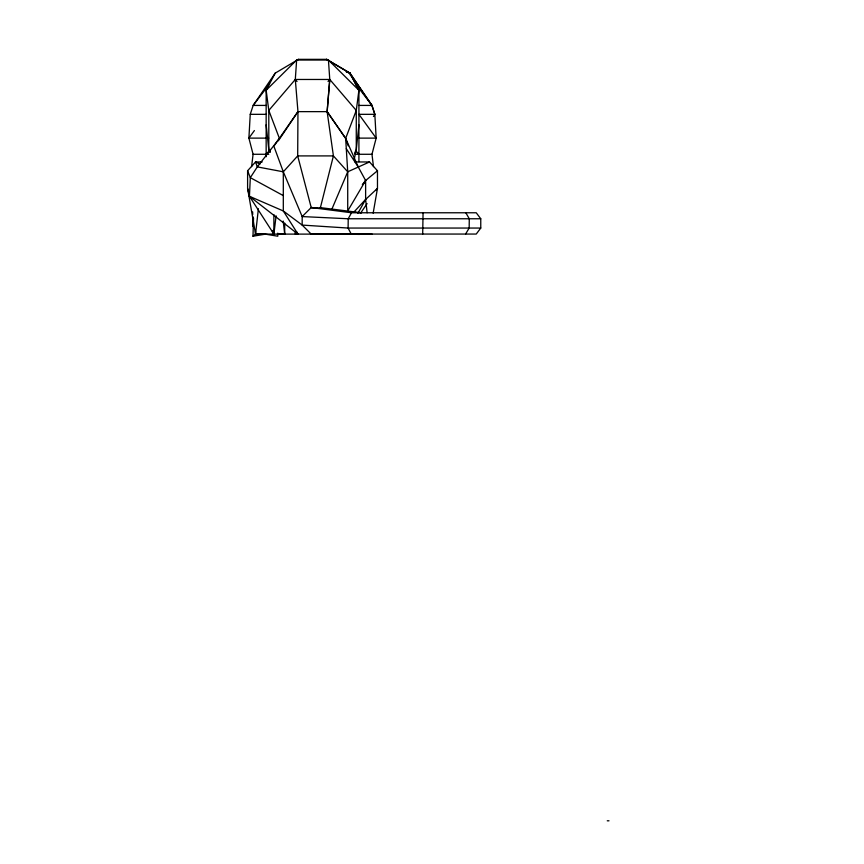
<?xml version="1.0" encoding="UTF-8"?>
<svg xmlns="http://www.w3.org/2000/svg" width="864" height="864" viewBox="0 0 864 864"><rect width="100%" height="100%" fill="white"/><g stroke="black" fill="none" stroke-linecap="round" stroke-linejoin="round"><path stroke-width="1.3" d="M359.554 234.414L347.263 234.155M358.916 161.698L358.916 90.256L328.439 60.037L326.603 59.346L298.469 59.346L296.633 60.037L295.304 79.466L297.961 111.64L297.691 155.909L311.213 207.544L302.173 216.572L302.173 225.083L311.213 234.112L361.184 234.058M422.69 234.058L423.068 212.771M276.091 215.816L273.888 234.112L249.437 196.279L250.312 177.66L247.601 170.759L255.55 161.957L262.181 161.957M298.469 59.346L275.216 73.127L253.163 105.419L250.247 114.329L248.897 138.121L253.087 154.278L251.597 166.644M277.798 233.14L277.798 236.218L265.388 234.155L252.99 236.218L253.53 218.084M358.916 124.805L356.27 149.796L354.143 159.527M258.401 208.764L255.55 234.112L252.99 236.218M373.442 116.5L374.89 114.329L371.974 105.419L349.931 73.127L326.603 59.346L349.931 73.127L358.916 90.256L356.27 110.441L356.27 149.796L354.499 153.295M373.151 213.203L377.471 188.374L377.471 170.759L369.522 161.957L354.942 161.957M351.497 212.771L348.224 218.765L348.106 228.053L351.238 234.058L476.237 234.058L480.762 228.053L480.762 218.765L476.237 212.771L351.497 212.771L311.213 207.544L320.285 208.116L333.407 155.909L327.132 111.64L329.767 79.466L328.439 60.037L296.633 60.037L266.155 90.256L266.155 156.751M373.475 166.644L371.974 154.278L376.164 138.121L374.825 114.329L371.909 105.419L349.855 73.127L346.205 71.809L349.931 73.127L358.992 90.256M331.819 209.315L347.717 171.806L345.665 138.402L356.27 110.441L329.767 79.466L295.304 79.466L268.801 110.441L268.801 149.796L269.978 152.129M278.348 140.8L297.961 111.64L327.132 111.64L329.767 79.466L328.05 81.486M349.931 73.127L350.579 75.708M275.216 73.127L266.155 90.256L268.801 110.441L279.407 138.402L257.299 166.892L250.312 177.66L283.306 195.599M357.89 213.3L365.623 199.433L377.471 188.374L375.991 190.544M465.577 234.058L469.163 228.053L469.282 218.765L465.836 212.771M360.396 213.419L367.081 203.612M297.961 111.64L273.888 146.232L283.306 171.806L302.173 216.572L348.224 218.765L480.762 218.765M363.269 183.816L365.623 180.533L377.471 170.759M254.394 130.55L248.897 138.121L268.715 138.121M269.557 83.808L253.163 105.419L266.155 105.419M362.329 184.734L365.623 180.533L358.312 167.108L346.291 148.684M266.155 154.278L270.389 149.526M247.601 170.759L247.601 188.374L249.437 196.279L297.961 234.112L283.306 210.967L283.306 171.806L297.691 155.909L333.407 155.909L347.717 171.806L347.717 210.967L365.623 180.533L365.623 199.433L367.124 212.771M353.992 211.961L365.623 199.433M319.712 234.112L320.285 233.539M347.717 171.806L369.522 161.957M277.42 234.112L284.71 234.058L284.71 223.052M372.082 234.101L359.554 234.155M358.916 105.419L371.974 105.419L355.504 83.808M250.247 114.329L266.155 114.329M374.89 114.329L358.916 114.329L376.164 138.121L358.916 138.121M253.087 154.278L268.769 154.278M354.996 154.278L371.974 154.278M480.762 228.053L348.106 228.053L302.173 225.083L283.306 210.967L249.437 196.279M369.522 234.112L255.55 234.112L247.601 188.374M607.262 820.8L609.001 820.8M265.388 234.155L255.55 234.112L255.55 231.444M340.362 234.112L347.652 234.112M311.213 207.544L314.852 207.77M361.454 212.771L319.712 207.544L320.285 208.116M283.306 171.806L257.299 166.892L255.55 161.957L260.032 164.02M355.525 150.476L358.916 154.278M295.304 79.466L297.032 81.486M296.384 231.919L297.961 234.112M270.194 152.042L268.801 149.796L266.155 124.805M272.106 230.537L273.888 234.112L273.888 214.542M358.312 167.108L345.665 138.402L327.132 111.64L345.665 138.402L348.181 145.843M283.187 221.044L284.71 234.112M252.828 216.767L252.99 223.366M252.644 211.907L252.709 214.564M252.774 217.231L252.99 226.552M296.633 231.638L296.633 234.112M295.304 231.412L295.304 234.112"/></g></svg>
